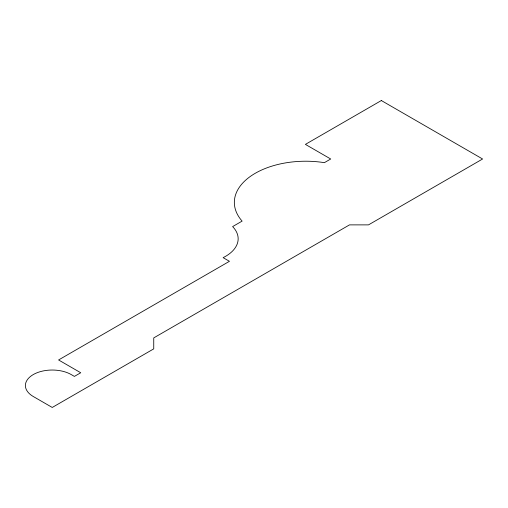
<?xml version="1.0" encoding="UTF-8"?>
<svg xmlns="http://www.w3.org/2000/svg" width="508" height="508" viewBox="0 0 508 508"><rect width="100%" height="100%" fill="white"/><g stroke="black" fill="none" stroke-linecap="round" stroke-linejoin="round"><path stroke-width="0.76" d="M381.343 100.54L305.397 144.386L330.714 158.998L324.383 162.655A71.368 41.205 0 0 0 250.323 176.441A71.368 41.205 0 0 0 242.113 221.113L232.62 226.593A43.034 24.848 0 0 1 223.126 257.651L229.451 261.309L58.579 359.962L80.728 372.751L74.403 376.403L71.234 374.574A26.848 15.5 0 0 0 33.261 374.574A26.848 15.5 0 0 0 33.261 396.5L52.248 407.46L153.74 348.869L153.74 337.903L349.504 224.879L368.49 224.879L482.6 158.998L381.343 100.54"/></g></svg>
